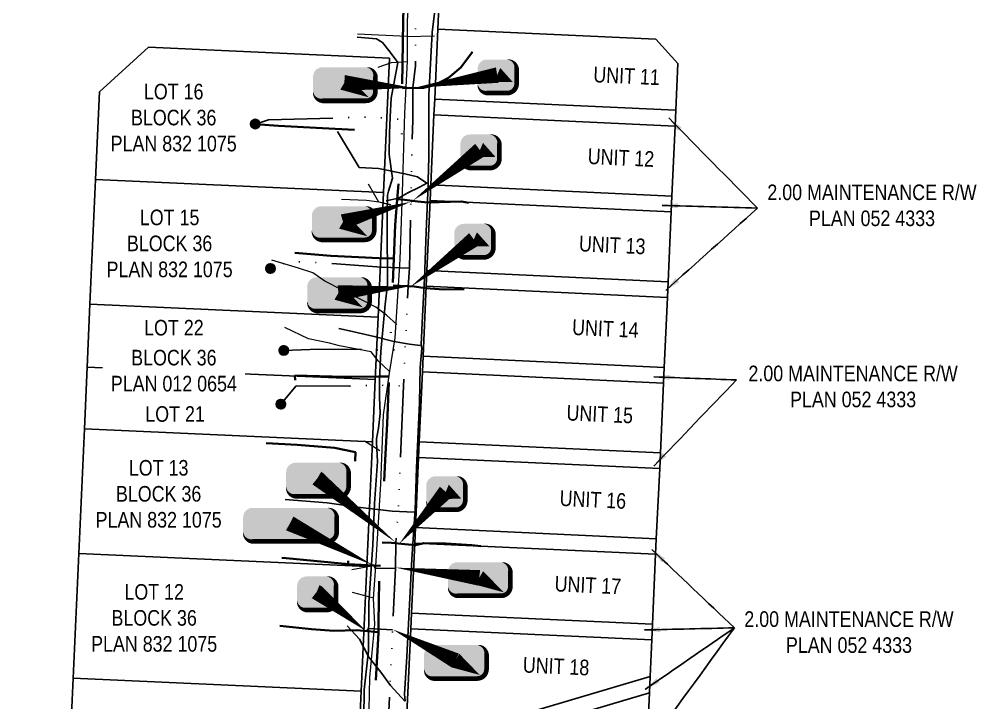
# Model space of a CAD drawing. Extents: x -125270 to -123996, y 6484594 to 6485518.
# Drawn here: x -124976.3 to -124852.8, y 6484989.4 to 6485077 of the extents above; entities that cross this region are included whole.
import ezdxf
from ezdxf.enums import TextEntityAlignment as Align

# ---------------------------------------------------------------- set-up
doc = ezdxf.new("R2010")
doc.units = 0
doc.header["$LTSCALE"] = 5
doc.linetypes.add('COOP2', pattern=[10, 5, -1, 0, -1, 0, -1, 0, -1, 0, -1])
doc.linetypes.add('DASHDOT', pattern=[25.4, 12.7, -6.35, 0, -6.35])
doc.layers.add('AS-FIBRE-OPTIC-TELUS', color=7, linetype='foc-FIBREOP', lineweight=9, true_color=0xff9c38)
doc.layers.add('AS-RECON EXISTING', color=151, linetype='DASHDOT', lineweight=40)
doc.layers.add('F-RW-T', color=190, linetype='Continuous', lineweight=9)
for name, color, linetype in [('AS-SYMBOL', 7, 'Continuous'), ('AS-TELEPHONE-TELUS', 224, 'foc-TEL'), ('F-RW', 190, 'Continuous'), ('L-TITLEDB', 4, 'Continuous'), ('L-TITLEDB-T', 4, 'Continuous'), ('P-APEX RECON PAY ITEMS', 240, 'Continuous'), ('P-APEX RECON-URBAN', 30, 'COOP2')]:
    doc.layers.add(name, color=color, linetype=linetype)
doc.layers.add('AS-TELEPHONE-NORTHERN', color=7, linetype='foc-TEL', true_color=0xe8175d)
doc.styles.add('1.8', font='ARIALN.TTF', dxfattribs={"height": 1.8})
doc.styles.add('80L', font='ARIALN.TTF', dxfattribs={"height": 2})
doc.styles.add('foc-LtypeFont', font='ARIALN.TTF', dxfattribs={"height": 7.35})
doc.styles.get("Standard").update_dxf_attribs({"font": 'ARIALN.TTF'})
doc.linetypes.add('foc-FIBREOP', pattern='A,10,-1,["FO",foc-LtypeFont,S=0.2,R=0,X=-0.5,Y=-0.75],-2.75', length=13.75)
doc.linetypes.add('foc-TEL', pattern='A,2,-1,["T",foc-LtypeFont,S=0.2,R=0,X=-0.425,Y=-0.75],-1.24,8', length=12.24)
doc.dimstyles.new('Compass 1 000', dxfattribs={"dimtxt": 1.8, "dimasz": 2, "dimexe": 0.2, "dimexo": 0.0625, "dimgap": 0.5, "dimtad": 0, "dimtih": 1, "dimtoh": 1, "dimzin": 0, "dimdsep": 46, "dimtxsty": '1.8', "dimcen": 0.1, "dimse1": 1, "dimse2": 1, "dimclrd": 256, "dimclrt": 256, "dimaunit": 1, "dimadec": 4, "dimazin": 0, "dimtfac": 0.06, "dimtofl": 0, "dimtmove": 0, "dimatfit": 0, "dimfxl": 0.2, "dimtolj": 1, "dimtzin": 0, "dimlwd": -1, "dimarcsym": 0})

# ---------------------------------------------------------------- blocks, each defined once
blk = doc.blocks.new('RISER')
h = blk.add_hatch(color=255)
h.dxf.hatch_style = 1
edge = h.paths.add_edge_path()
edge.add_arc((0, 0), 0.7, 0, 360)
blk.add_hatch(color=13).paths.add_polyline_path([(0.58, -0.15), (-0.58, -0.15, 0.774597)])
at = {"color": 13}
blk.add_line((-0.58, -0.15), (0.58, -0.15), dxfattribs=at)
blk.add_circle((0, 0), 0.6, dxfattribs=at)
blk = doc.blocks.new('*U603')
at = {"true_color": 0xffffa8}
h = blk.add_hatch(color=51, dxfattribs=at)
edge = h.paths.add_edge_path()
edge.add_line((-6.5, -11.5), (6.5, -11.5))
edge.add_arc((6.5, -5.5), 6, 270, 360)
edge.add_line((12.5, -5.5), (12.5, 4))
edge.add_arc((6.5, 4), 6, 0, 90)
edge.add_line((6.5, 10), (-6.5, 10))
edge.add_arc((-6.5, 4), 6, 90, 180)
edge.add_line((-12.5, 4), (-12.5, -5.5))
edge.add_arc((-6.5, -5.5), 6, 180, 270)
at = {"color": 240, "flags": 128}
blk.add_lwpolyline([(-6.5, -11.5, 3, 3, 0), (6.5, -11.5, 3, 3, 0.414214), (12.5, -5.5, 3, 3, 0), (12.5, 4, 3, 0, 0.414214), (6.5, 10, 0, 0, 0), (-6.5, 10, 0, 0, 0.414214), (-12.5, 4, 0, 0, 0), (-12.5, -5.5, 0, 3, 0.414214)], format="xyseb", close=True, dxfattribs=at)
for points in [[(-52.5, -8.02, 0, 10, 0), (0, 0, 5, 5, 0)], [(9.93, -4.32, 0, 10, 0), (0, 0, 5, 5, 0)]]:
    blk.add_lwpolyline(points, format="xyseb", dxfattribs=at)
at = {"color": 4, "lineweight": 30, "flags": 104}
blk.add_attdef('OTHER', text='', height=10, dxfattribs=at).set_placement((-0.29, 0), align=Align.MIDDLE_CENTER)
blk = doc.blocks.new('*U602')
at = {"true_color": 0xffffa8}
h = blk.add_hatch(color=51, dxfattribs=at)
edge = h.paths.add_edge_path()
edge.add_line((-14, -11.5), (14, -11.5))
edge.add_arc((14, -5.5), 6, 270, 360)
edge.add_line((20, -5.5), (20, 4))
edge.add_arc((14, 4), 6, 0, 90)
edge.add_line((14, 10), (-14, 10))
edge.add_arc((-14, 4), 6, 90, 180)
edge.add_line((-20, 4), (-20, -5.5))
edge.add_arc((-14, -5.5), 6, 180, 270)
at = {"color": 240, "flags": 128}
blk.add_lwpolyline([(-14, -11.5, 3, 3, 0), (14, -11.5, 3, 3, 0.414214), (20, -5.5, 3, 3, 0), (20, 4, 3, 0, 0.414214), (14, 10, 0, 0, 0), (-14, 10, 0, 0, 0.414214), (-20, 4, 0, 0, 0), (-20, -5.5, 0, 3, 0.414214)], format="xyseb", close=True, dxfattribs=at)
for points in [[(43.98, -3.24, 0, 10, 0), (0, 0, 5, 5, 0)], [(15.69, -9.24, 0, 10, 0), (0, 0, 5, 5, 0)]]:
    blk.add_lwpolyline(points, format="xyseb", dxfattribs=at)
at = {"color": 4, "lineweight": 30, "flags": 104}
blk.add_attdef('OTHER', text='', height=10, dxfattribs=at).set_placement((-0.29, 0), align=Align.MIDDLE_CENTER)
blk = doc.blocks.new('*U604')
at = {"true_color": 0xffffa8}
h = blk.add_hatch(color=51, dxfattribs=at)
edge = h.paths.add_edge_path()
edge.add_line((-6.5, -11.5), (6.5, -11.5))
edge.add_arc((6.5, -5.5), 6, 270, 360)
edge.add_line((12.5, -5.5), (12.5, 4))
edge.add_arc((6.5, 4), 6, 0, 90)
edge.add_line((6.5, 10), (-6.5, 10))
edge.add_arc((-6.5, 4), 6, 90, 180)
edge.add_line((-12.5, 4), (-12.5, -5.5))
edge.add_arc((-6.5, -5.5), 6, 180, 270)
at = {"color": 240, "flags": 128}
blk.add_lwpolyline([(-6.5, -11.5, 3, 3, 0), (6.5, -11.5, 3, 3, 0.414214), (12.5, -5.5, 3, 3, 0), (12.5, 4, 3, 0, 0.414214), (6.5, 10, 0, 0, 0), (-6.5, 10, 0, 0, 0.414214), (-12.5, 4, 0, 0, 0), (-12.5, -5.5, 0, 3, 0.414214)], format="xyseb", close=True, dxfattribs=at)
for points in [[(-43.16, -32.53, 0, 10, 0), (0, 0, 5, 5, 0)], [(9.93, -4.32, 0, 10, 0), (0, 0, 5, 5, 0)]]:
    blk.add_lwpolyline(points, format="xyseb", dxfattribs=at)
at = {"color": 4, "lineweight": 30, "flags": 104}
blk.add_attdef('OTHER', text='', height=10, dxfattribs=at).set_placement((-0.29, 0), align=Align.MIDDLE_CENTER)
blk = doc.blocks.new('*U605')
at = {"true_color": 0xffffa8}
h = blk.add_hatch(color=51, dxfattribs=at)
edge = h.paths.add_edge_path()
edge.add_line((-14, -11.5), (14, -11.5))
edge.add_arc((14, -5.5), 6, 270, 360)
edge.add_line((20, -5.5), (20, 4))
edge.add_arc((14, 4), 6, 0, 90)
edge.add_line((14, 10), (-14, 10))
edge.add_arc((-14, 4), 6, 90, 180)
edge.add_line((-20, 4), (-20, -5.5))
edge.add_arc((-14, -5.5), 6, 180, 270)
at = {"color": 240, "flags": 128}
for points in [[(43.39, 12.83, 0, 10, 0), (0, 0, 5, 5, 0)], [(15.69, -9.24, 0, 10, 0), (0, 0, 5, 5, 0)]]:
    blk.add_lwpolyline(points, format="xyseb", dxfattribs=at)
blk.add_lwpolyline([(-14, -11.5, 3, 3, 0), (14, -11.5, 3, 3, 0.414214), (20, -5.5, 3, 3, 0), (20, 4, 3, 0, 0.414214), (14, 10, 0, 0, 0), (-14, 10, 0, 0, 0.414214), (-20, 4, 0, 0, 0), (-20, -5.5, 0, 3, 0.414214)], format="xyseb", close=True, dxfattribs=at)
at = {"color": 4, "lineweight": 30, "flags": 104}
blk.add_attdef('OTHER', text='', height=10, dxfattribs=at).set_placement((-0.29, 0), align=Align.MIDDLE_CENTER)
blk = doc.blocks.new('*U606')
at = {"true_color": 0xffffa8}
h = blk.add_hatch(color=51, dxfattribs=at)
edge = h.paths.add_edge_path()
edge.add_line((-14, -11.5), (14, -11.5))
edge.add_arc((14, -5.5), 6, 270, 360)
edge.add_line((20, -5.5), (20, 4))
edge.add_arc((14, 4), 6, 0, 90)
edge.add_line((14, 10), (-14, 10))
edge.add_arc((-14, 4), 6, 90, 180)
edge.add_line((-20, 4), (-20, -5.5))
edge.add_arc((-14, -5.5), 6, 180, 270)
at = {"color": 240, "flags": 128}
blk.add_lwpolyline([(-14, -11.5, 3, 3, 0), (14, -11.5, 3, 3, 0.414214), (20, -5.5, 3, 3, 0), (20, 4, 3, 0, 0.414214), (14, 10, 0, 0, 0), (-14, 10, 0, 0, 0.414214), (-20, 4, 0, 0, 0), (-20, -5.5, 0, 3, 0.414214)], format="xyseb", close=True, dxfattribs=at)
for points in [[(44.7, 4.09, 0, 10, 0), (0, 0, 5, 5, 0)], [(15.69, -9.24, 0, 10, 0), (0, 0, 5, 5, 0)]]:
    blk.add_lwpolyline(points, format="xyseb", dxfattribs=at)
at = {"color": 4, "lineweight": 30, "flags": 104}
blk.add_attdef('OTHER', text='', height=10, dxfattribs=at).set_placement((-0.29, 0), align=Align.MIDDLE_CENTER)
blk = doc.blocks.new('*U607')
at = {"true_color": 0xffffa8}
h = blk.add_hatch(color=51, dxfattribs=at)
edge = h.paths.add_edge_path()
edge.add_line((-6.5, -11.5), (6.5, -11.5))
edge.add_arc((6.5, -5.5), 6, 270, 360)
edge.add_line((12.5, -5.5), (12.5, 4))
edge.add_arc((6.5, 4), 6, 0, 90)
edge.add_line((6.5, 10), (-6.5, 10))
edge.add_arc((-6.5, 4), 6, 90, 180)
edge.add_line((-12.5, 4), (-12.5, -5.5))
edge.add_arc((-6.5, -5.5), 6, 180, 270)
at = {"color": 240, "flags": 128}
blk.add_lwpolyline([(-6.5, -11.5, 3, 3, 0), (6.5, -11.5, 3, 3, 0.414214), (12.5, -5.5, 3, 3, 0), (12.5, 4, 3, 0, 0.414214), (6.5, 10, 0, 0, 0), (-6.5, 10, 0, 0, 0.414214), (-12.5, 4, 0, 0, 0), (-12.5, -5.5, 0, 3, 0.414214)], format="xyseb", close=True, dxfattribs=at)
for points in [[(-40.69, -30.47, 0, 10, 0), (0, 0, 5, 5, 0)], [(9.93, -4.32, 0, 10, 0), (0, 0, 5, 5, 0)]]:
    blk.add_lwpolyline(points, format="xyseb", dxfattribs=at)
at = {"color": 4, "lineweight": 30, "flags": 104}
blk.add_attdef('OTHER', text='', height=10, dxfattribs=at).set_placement((-0.29, 0), align=Align.MIDDLE_CENTER)
blk = doc.blocks.new('*U608')
at = {"true_color": 0xffffa8}
h = blk.add_hatch(color=51, dxfattribs=at)
edge = h.paths.add_edge_path()
edge.add_line((-6.5, -11.5), (6.5, -11.5))
edge.add_arc((6.5, -5.5), 6, 270, 360)
edge.add_line((12.5, -5.5), (12.5, 4))
edge.add_arc((6.5, 4), 6, 0, 90)
edge.add_line((6.5, 10), (-6.5, 10))
edge.add_arc((-6.5, 4), 6, 90, 180)
edge.add_line((-12.5, 4), (-12.5, -5.5))
edge.add_arc((-6.5, -5.5), 6, 180, 270)
at = {"color": 240, "flags": 128}
blk.add_lwpolyline([(-6.5, -11.5, 3, 3, 0), (6.5, -11.5, 3, 3, 0.414214), (12.5, -5.5, 3, 3, 0), (12.5, 4, 3, 0, 0.414214), (6.5, 10, 0, 0, 0), (-6.5, 10, 0, 0, 0.414214), (-12.5, 4, 0, 0, 0), (-12.5, -5.5, 0, 3, 0.414214)], format="xyseb", close=True, dxfattribs=at)
for points in [[(-29.9, -33.37, 0, 10, 0), (0, 0, 5, 5, 0)], [(9.93, -4.32, 0, 10, 0), (0, 0, 5, 5, 0)]]:
    blk.add_lwpolyline(points, format="xyseb", dxfattribs=at)
at = {"color": 4, "lineweight": 30, "flags": 104}
blk.add_attdef('OTHER', text='', height=10, dxfattribs=at).set_placement((-0.29, 0), align=Align.MIDDLE_CENTER)
blk = doc.blocks.new('*U609')
at = {"true_color": 0xffffa8}
h = blk.add_hatch(color=51, dxfattribs=at)
edge = h.paths.add_edge_path()
edge.add_line((-14, -11.5), (14, -11.5))
edge.add_arc((14, -5.5), 6, 270, 360)
edge.add_line((20, -5.5), (20, 4))
edge.add_arc((14, 4), 6, 0, 90)
edge.add_line((14, 10), (-14, 10))
edge.add_arc((-14, 4), 6, 90, 180)
edge.add_line((-20, 4), (-20, -5.5))
edge.add_arc((-14, -5.5), 6, 180, 270)
at = {"color": 240, "flags": 128}
blk.add_lwpolyline([(-14, -11.5, 3, 3, 0), (14, -11.5, 3, 3, 0.414214), (20, -5.5, 3, 3, 0), (20, 4, 3, 0, 0.414214), (14, 10, 0, 0, 0), (-14, 10, 0, 0, 0.414214), (-20, 4, 0, 0, 0), (-20, -5.5, 0, 3, 0.414214)], format="xyseb", close=True, dxfattribs=at)
for points in [[(50.35, -41.16, 0, 10, 0), (0, 0, 5, 5, 0)], [(15.69, -9.24, 0, 10, 0), (0, 0, 5, 5, 0)]]:
    blk.add_lwpolyline(points, format="xyseb", dxfattribs=at)
at = {"color": 4, "lineweight": 30, "flags": 104}
blk.add_attdef('OTHER', text='', height=10, dxfattribs=at).set_placement((-0.29, 0), align=Align.MIDDLE_CENTER)
blk = doc.blocks.new('*U610')
at = {"true_color": 0xffffa8}
h = blk.add_hatch(color=51, dxfattribs=at)
edge = h.paths.add_edge_path()
edge.add_line((-24, -11.5), (24, -11.5))
edge.add_arc((24, -5.5), 6, 270, 360)
edge.add_line((30, -5.5), (30, 4))
edge.add_arc((24, 4), 6, 0, 90)
edge.add_line((24, 10), (-24, 10))
edge.add_arc((-24, 4), 6, 90, 180)
edge.add_line((-30, 4), (-30, -5.5))
edge.add_arc((-24, -5.5), 6, 180, 270)
at = {"color": 240, "flags": 128}
blk.add_lwpolyline([(-24, -11.5, 3, 3, 0), (24, -11.5, 3, 3, 0.414214), (30, -5.5, 3, 3, 0), (30, 4, 3, 0, 0.414214), (24, 10, 0, 0, 0), (-24, 10, 0, 0, 0.414214), (-30, 4, 0, 0, 0), (-30, -5.5, 0, 3, 0.414214)], format="xyseb", close=True, dxfattribs=at)
for points in [[(53.65, -26.91, 0, 10, 0), (0, 0, 5, 5, 0)], [(15.69, -9.24, 0, 10, 0), (0, 0, 5, 5, 0)]]:
    blk.add_lwpolyline(points, format="xyseb", dxfattribs=at)
at = {"color": 4, "lineweight": 30, "flags": 104}
blk.add_attdef('OTHER', text='', height=10, dxfattribs=at).set_placement((-0.29, 0), align=Align.MIDDLE_CENTER)
blk = doc.blocks.new('*U611')
at = {"true_color": 0xffffa8}
h = blk.add_hatch(color=51, dxfattribs=at)
edge = h.paths.add_edge_path()
edge.add_line((-14, -11.5), (14, -11.5))
edge.add_arc((14, -5.5), 6, 270, 360)
edge.add_line((20, -5.5), (20, 4))
edge.add_arc((14, 4), 6, 0, 90)
edge.add_line((14, 10), (-14, 10))
edge.add_arc((-14, 4), 6, 90, 180)
edge.add_line((-20, 4), (-20, -5.5))
edge.add_arc((-14, -5.5), 6, 180, 270)
at = {"color": 240, "flags": 128}
for points in [[(-53.68, 6.56, 0, 10, 0), (0, 0, 5, 5, 0)], [(15.69, -9.24, 0, 10, 0), (0, 0, 5, 5, 0)]]:
    blk.add_lwpolyline(points, format="xyseb", dxfattribs=at)
blk.add_lwpolyline([(-14, -11.5, 3, 3, 0), (14, -11.5, 3, 3, 0.414214), (20, -5.5, 3, 3, 0), (20, 4, 3, 0, 0.414214), (14, 10, 0, 0, 0), (-14, 10, 0, 0, 0.414214), (-20, 4, 0, 0, 0), (-20, -5.5, 0, 3, 0.414214)], format="xyseb", close=True, dxfattribs=at)
at = {"color": 4, "lineweight": 30, "flags": 104}
blk.add_attdef('OTHER', text='', height=10, dxfattribs=at).set_placement((-0.29, 0), align=Align.MIDDLE_CENTER)
blk = doc.blocks.new('*U612')
at = {"true_color": 0xffffa8}
h = blk.add_hatch(color=51, dxfattribs=at)
edge = h.paths.add_edge_path()
edge.add_line((-6.5, -11.5), (6.5, -11.5))
edge.add_arc((6.5, -5.5), 6, 270, 360)
edge.add_line((12.5, -5.5), (12.5, 4))
edge.add_arc((6.5, 4), 6, 0, 90)
edge.add_line((6.5, 10), (-6.5, 10))
edge.add_arc((-6.5, 4), 6, 90, 180)
edge.add_line((-12.5, 4), (-12.5, -5.5))
edge.add_arc((-6.5, -5.5), 6, 180, 270)
at = {"color": 240, "flags": 128}
blk.add_lwpolyline([(-6.5, -11.5, 3, 3, 0), (6.5, -11.5, 3, 3, 0.414214), (12.5, -5.5, 3, 3, 0), (12.5, 4, 3, 0, 0.414214), (6.5, 10, 0, 0, 0), (-6.5, 10, 0, 0, 0.414214), (-12.5, 4, 0, 0, 0), (-12.5, -5.5, 0, 3, 0.414214)], format="xyseb", close=True, dxfattribs=at)
for points in [[(32.02, -25.14, 0, 10, 0), (0, 0, 5, 5, 0)], [(9.93, -4.32, 0, 10, 0), (0, 0, 5, 5, 0)]]:
    blk.add_lwpolyline(points, format="xyseb", dxfattribs=at)
at = {"color": 4, "lineweight": 30, "flags": 104}
blk.add_attdef('OTHER', text='', height=10, dxfattribs=at).set_placement((-0.29, 0), align=Align.MIDDLE_CENTER)
blk = doc.blocks.new('*U613')
at = {"true_color": 0xffffa8}
h = blk.add_hatch(color=51, dxfattribs=at)
edge = h.paths.add_edge_path()
edge.add_line((-14, -11.5), (14, -11.5))
edge.add_arc((14, -5.5), 6, 270, 360)
edge.add_line((20, -5.5), (20, 4))
edge.add_arc((14, 4), 6, 0, 90)
edge.add_line((14, 10), (-14, 10))
edge.add_arc((-14, 4), 6, 90, 180)
edge.add_line((-20, 4), (-20, -5.5))
edge.add_arc((-14, -5.5), 6, 180, 270)
at = {"color": 240, "flags": 128}
for points in [[(-40.2, 19.97, 0, 10, 0), (0, 0, 5, 5, 0)], [(15.69, -9.24, 0, 10, 0), (0, 0, 5, 5, 0)]]:
    blk.add_lwpolyline(points, format="xyseb", dxfattribs=at)
blk.add_lwpolyline([(-14, -11.5, 3, 3, 0), (14, -11.5, 3, 3, 0.414214), (20, -5.5, 3, 3, 0), (20, 4, 3, 0, 0.414214), (14, 10, 0, 0, 0), (-14, 10, 0, 0, 0.414214), (-20, 4, 0, 0, 0), (-20, -5.5, 0, 3, 0.414214)], format="xyseb", close=True, dxfattribs=at)
at = {"color": 4, "lineweight": 30, "flags": 104}
blk.add_attdef('OTHER', text='', height=10, dxfattribs=at).set_placement((-0.29, 0), align=Align.MIDDLE_CENTER)

msp = doc.modelspace()

# ---------------------------------------------------------------- linework, layer by layer
at = {"layer": 'AS-FIBRE-OPTIC-TELUS', "ltscale": 0.2, "flags": 128}
for points in [[(-124972.165, 6485214.429), (-124964.029, 6485205.454), (-124960.994, 6485202.074), (-124956.632, 6485196.54), (-124952.099, 6485190.029), (-124946.732, 6485181.457), (-124943.605, 6485175.897), (-124940.15, 6485168.964), (-124938.691, 6485165.218), (-124937.276, 6485162.337), (-124934.532, 6485155.477), (-124931.728, 6485146.335), (-124929.576, 6485137.846), (-124928.687, 6485131.471), (-124928.07, 6485129.261), (-124927.854, 6485126.714), (-124927.594, 6485121.755), (-124926.902, 6485118.532), (-124926.289, 6485114.466), (-124925.871, 6485109.737), (-124925.271, 6485104.07), (-124925.458, 6485096.416), (-124925.91, 6485087.108), (-124926.576, 6485076.794), (-124926.591, 6485071.653), (-124926.897, 6485064.964), (-124927.201, 6485054.804), (-124927.519, 6485046.204), (-124928.151, 6485036.179), (-124928.83, 6485031.946), (-124929.659, 6485026.302), (-124930.008, 6485017.487), (-124930.64, 6485006.921), (-124930.933, 6485002.789), (-124930.783, 6484999.474), (-124931.413, 6484992.657), (-124931.526, 6484986.509), (-124932.087, 6484979.574), (-124932.62, 6484971.288), (-124932.712, 6484962.314), (-124933.532, 6484954.471), (-124933.593, 6484948.413), (-124934.13, 6484941.097), (-124934.18, 6484938.815), (-124934.268, 6484937.095)], [(-124926.617, 6485074.813), (-124932.931, 6485075.09)], [(-124926.613, 6485074.803), (-124923.05, 6485074.878)], [(-124926.589, 6485071.559), (-124928.635, 6485071.432), (-124930.327, 6485070.854)], [(-124928.652, 6485053.166), (-124930.2, 6485053.59), (-124930.876, 6485054.766), (-124931.545, 6485055.871)], [(-124928.659, 6485053.22), (-124930.17, 6485053.587), (-124931.798, 6485053.799), (-124934.975, 6485053.923)], [(-124927.883, 6485037.91), (-124929.239, 6485039.095), (-124930.586, 6485040.127), (-124937.125, 6485043.436), (-124938.69, 6485044.515), (-124940.526, 6485045.09), (-124943.921, 6485046.151)], [(-124928.836, 6485031.867), (-124930.304, 6485033.233), (-124931.173, 6485034.393), (-124935.267, 6485035.169), (-124936.536, 6485035.487), (-124939.219, 6485036.06), (-124942.245, 6485037.491)], [(-124930.086, 6485021.713), (-124932.062, 6485022.943)], [(-124930.684, 6485006.984), (-124933.682, 6485006.435)], [(-124931.015, 6485002.846), (-124933.588, 6485003.518)]]:
    msp.add_lwpolyline(points, dxfattribs=at)
at = {"layer": 'AS-RECON EXISTING', "ltscale": 0.2, "flags": 128}
for points in [[(-124933.505, 6484941.413), (-124932.753, 6484950.316), (-124932.506, 6484954.642), (-124932.041, 6484960.864), (-124931.842, 6484967.972), (-124931.628, 6484972.655), (-124931.456, 6484977.938), (-124931.164, 6484982.947), (-124930.778, 6484988.778), (-124930.255, 6484998.386), (-124930.267, 6484999.689), (-124930.14, 6485005.557), (-124930.02, 6485006.924), (-124929.861, 6485008.558), (-124929.781, 6485009.893), (-124929.651, 6485013.799), (-124929.414, 6485020.493), (-124929.138, 6485025.183), (-124928.889, 6485031.235), (-124928.624, 6485037.863), (-124928.408, 6485042.857), (-124928.298, 6485046.299), (-124928.099, 6485050.609), (-124927.867, 6485053.9), (-124927.39, 6485059.136), (-124927.231, 6485062.522), (-124927.217, 6485065.707), (-124927.203, 6485068.168), (-124927.192, 6485071.254), (-124927.089, 6485076.793), (-124926.827, 6485086.54), (-124926.472, 6485090.292), (-124926.242, 6485096.422), (-124926.109, 6485100.064), (-124925.861, 6485105.35), (-124925.854, 6485109.497), (-124925.968, 6485112.852), (-124926.263, 6485117.256), (-124926.391, 6485118.946), (-124926.577, 6485122.973), (-124927.523, 6485130.462), (-124928.402, 6485135.289), (-124928.685, 6485136.666), (-124929.674, 6485141.373), (-124931.524, 6485147.733), (-124932.645, 6485151.526), (-124933.898, 6485155.378), (-124935.39, 6485159.305), (-124939.256, 6485168.751), (-124940.755, 6485172.034), (-124941.334, 6485173.056), (-124944.402, 6485178.941), (-124947.821, 6485184.626), (-124950.355, 6485188.675), (-124951.174, 6485190.011), (-124955.28, 6485195.881), (-124956.223, 6485197.077), (-124957.759, 6485199.555), (-124959.946, 6485202.03), (-124961.444, 6485203.803), (-124963.148, 6485206.115), (-124966.752, 6485210.403), (-124971.408, 6485215.011), (-124972.287, 6485215.912), (-124973.679, 6485217.286), (-124974.971, 6485218.611), (-124980.649, 6485223.036), (-124987.228, 6485228.185), (-124995.097, 6485233.505), (-125003.243, 6485238.366), (-125008.462, 6485241.298), (-125009.369, 6485241.821), (-125012.344, 6485243.109), (-125018.946, 6485246.133), (-125024.942, 6485248.603), (-125031.873, 6485250.919), (-125035.607, 6485252.183), (-125038.291, 6485253.055), (-125047.857, 6485255.271), (-125057.939, 6485256.851), (-125065.018, 6485257.816), (-125074.701, 6485258.549), (-125086.294, 6485258.885), (-125087.82, 6485259.073), (-125091.44, 6485259.315), (-125102.132, 6485259.542)], [(-124918.179, 6485072.837), (-124919.673, 6485070.851), (-124921.278, 6485069.503), (-124923.091, 6485068.567), (-124924.485, 6485068.206), (-124927.165, 6485068.189)], [(-124946.025, 6485063.566), (-124943.087, 6485063.361), (-124937.418, 6485063.04), (-124927.265, 6485062.542)], [(-124927.87, 6485053.946), (-124926.927, 6485053.856), (-124925.186, 6485053.667), (-124923.932, 6485053.529), (-124919.62, 6485053.668), (-124918.652, 6485053.482)], [(-124928.307, 6485046.349), (-124930.145, 6485046.414), (-124936.366, 6485046.694), (-124941.251, 6485047.112), (-124943.717, 6485047.394)], [(-124919.248, 6485042.414), (-124921.857, 6485042.358), (-124924.239, 6485042.527), (-124925.697, 6485042.765), (-124928.374, 6485042.897)], [(-124928.885, 6485031.24), (-124930.244, 6485031.207), (-124934.589, 6485031.174), (-124940.966, 6485031.357), (-124940.95, 6485030.339), (-124941.809, 6485029.355), (-124942.64, 6485027.634)], [(-124944.671, 6485022.687), (-124940.692, 6485022.455), (-124935.882, 6485022.062), (-124933.19, 6485021.517), (-124933.267, 6485019.218), (-124933.618, 6485014.748), (-124934.054, 6485011.222), (-124934.13, 6485007.211)], [(-124929.781, 6485009.947), (-124928.597, 6485009.894), (-124926.876, 6485009.736), (-124925.517, 6485009.614), (-124924.456, 6485009.881), (-124921.609, 6485009.813), (-124918.304, 6485009.599), (-124914.602, 6485009.195)], [(-124930.003, 6485006.976), (-124934.089, 6485007.157), (-124938.532, 6485007.611), (-124942.078, 6485007.944), (-124945.031, 6485008.138), (-124946.282, 6485008.504)], [(-124930.254, 6484998.433), (-124933.09, 6484998.702), (-124935.959, 6484998.639), (-124938.85, 6484998.851), (-124943.472, 6484999.338), (-124947.302, 6484999.524), (-124948.032, 6484999.56)]]:
    msp.add_lwpolyline(points, dxfattribs=at)
at = {"layer": 'AS-TELEPHONE-NORTHERN', "ltscale": 0.2, "flags": 128}
for points in [[(-124960.757, 6485198.793), (-124956.791, 6485200.892), (-124952.745, 6485202.189), (-124951.395, 6485198.351), (-124949.433, 6485195.136), (-124946.779, 6485190.851), (-124943.696, 6485185.567), (-124941.209, 6485181.493), (-124938.558, 6485176.357), (-124936.268, 6485171.615), (-124935.37, 6485170.245), (-124935.173, 6485169.727), (-124933.856, 6485166.084), (-124931.811, 6485160.897), (-124930.194, 6485156.214), (-124928.688, 6485151.247), (-124927.181, 6485146.295), (-124926.128, 6485142.754), (-124924.892, 6485137.914), (-124923.837, 6485132.957), (-124923.297, 6485128.363), (-124922.852, 6485123.694), (-124922.762, 6485123.183), (-124922.46, 6485119.275), (-124922.286, 6485113.363), (-124922.043, 6485103.788), (-124922.02, 6485094.876), (-124922.149, 6485091.7), (-124922.157, 6485091.182), (-124922.155, 6485091.177), (-124921.929, 6485088.676), (-124922.539, 6485082.051), (-124923.358, 6485075.326), (-124923.788, 6485067.33), (-124923.783, 6485059.358), (-124923.863, 6485056.328), (-124923.882, 6485055.798), (-124924.157, 6485049.783), (-124924.365, 6485043.803), (-124924.609, 6485038.942), (-124924.761, 6485035.344), (-124924.71, 6485034.808), (-124924.896, 6485032.385), (-124924.996, 6485027.844), (-124925.361, 6485019.513), (-124925.534, 6485014.071), (-124925.584, 6485013.574), (-124925.961, 6485007.811), (-124926.607, 6484995.347), (-124926.905, 6484990.507), (-124926.841, 6484989.622)], [(-124935.486, 6485062.649), (-124932.728, 6485058.026), (-124930.271, 6485057.893), (-124926.861, 6485057.219), (-124925.261, 6485056.799), (-124924.063, 6485056.002), (-124924.064, 6485056)], [(-124924.061, 6485056.002), (-124925.005, 6485055.505), (-124926.489, 6485054.771), (-124927.691, 6485054.105), (-124929.248, 6485053.734)], [(-124924.909, 6485035.192), (-124926.271, 6485035.353), (-124928.295, 6485035.73), (-124930.792, 6485036.355), (-124933.952, 6485037.095), (-124935.32, 6485037.38)], [(-124925.695, 6485013.834), (-124928.516, 6485013.954), (-124933.283, 6485014.502), (-124936.829, 6485015.037), (-124942.198, 6485015.467)], [(-124926.889, 6484989.621), (-124928.701, 6484991.607), (-124929.963, 6484993.305), (-124931.496, 6484995.235), (-124932.676, 6484997.546), (-124934.261, 6484999.25)]]:
    msp.add_lwpolyline(points, dxfattribs=at)
at = {"layer": 'AS-TELEPHONE-TELUS', "ltscale": 0.2, "flags": 128}
msp.add_lwpolyline([(-124921.587, 6484934.349), (-124921.78, 6484935.152), (-124930.287, 6484935.502), (-124933.103, 6484935.822), (-124933.363, 6484937.888), (-124933.512, 6484940.014), (-124933.774, 6484941.085), (-124933.866, 6484948.36), (-124933.711, 6484954.529), (-124933.763, 6484958.802), (-124933.749, 6484959.284), (-124933.331, 6484961.629), (-124933.07, 6484968.841), (-124932.796, 6484975.233), (-124932.544, 6484979.655), (-124932.169, 6484985.948), (-124932.074, 6484990.324), (-124932.102, 6484991.049), (-124931.523, 6484996.054), (-124931.475, 6485002.196), (-124930.995, 6485009.639), (-124930.743, 6485014.931), (-124930.395, 6485020.339), (-124930.493, 6485022.751), (-124930.496, 6485023.23), (-124930.229, 6485024.597), (-124930.03, 6485026.488), (-124930.123, 6485028.588), (-124930.142, 6485030.947), (-124929.936, 6485034.42), (-124929.391, 6485040.47), (-124929.094, 6485043.034), (-124929.076, 6485045.309), (-124929.151, 6485048.439), (-124929.139, 6485050.492), (-124929.128, 6485052.047), (-124929.1, 6485054.478), (-124928.97, 6485054.988), (-124928.462, 6485056.638), (-124928.871, 6485059.696), (-124928.842, 6485062.404), (-124928.742, 6485064.513), (-124928.605, 6485066.899), (-124927.785, 6485071.461), (-124928.761, 6485072.795), (-124929.736, 6485074.033), (-124930.516, 6485074.488), (-124932.975, 6485074.735)], dxfattribs=at)
at = {"layer": 'F-RW', "ltscale": 0.2, "flags": 128}
for points in [[(-124923.047, 6485066.759), (-124892.142, 6485065.349)], [(-124923.542, 6485055.78), (-124892.623, 6485054.344)], [(-124924.036, 6485044.801), (-124893.123, 6485043.354)], [(-124924.531, 6485033.82), (-124893.623, 6485032.364)], [(-124925.026, 6485022.841), (-124894.092, 6485021.446)], [(-124925.521, 6485011.861), (-124894.627, 6485010.437)], [(-124926.017, 6485000.881), (-124895.114, 6484999.466)], [(-124926.812, 6484983.47), (-124895.413, 6484992.769)]]:
    msp.add_lwpolyline(points, dxfattribs=at)
at = {"layer": 'L-TITLEDB', "ltscale": 0.2, "flags": 128}
for points in [[(-124925.644, 6484942.57), (-124926.062, 6484943.028), (-124928.085, 6484945.242), (-124928.504, 6484945.701), (-124927.646, 6484964.784), (-124927.542, 6484967.105), (-124926.906, 6484981.358), (-124926.812, 6484983.47), (-124926.107, 6484998.885), (-124926.017, 6485000.881), (-124925.611, 6485009.864), (-124925.521, 6485011.861), (-124925.117, 6485020.844), (-124925.026, 6485022.841), (-124924.621, 6485031.823), (-124924.531, 6485033.82), (-124924.126, 6485042.803), (-124924.036, 6485044.801), (-124923.633, 6485053.783), (-124923.542, 6485055.78), (-124923.137, 6485064.763), (-124923.047, 6485066.759), (-124922.641, 6485075.743), (-124922.127, 6485087.681)], [(-124925.644, 6484942.57), (-124926.062, 6484943.028), (-124928.085, 6484945.242), (-124928.504, 6484945.701), (-124927.646, 6484964.784), (-124927.542, 6484967.105), (-124926.906, 6484981.358), (-124926.812, 6484983.47), (-124926.107, 6484998.885), (-124926.017, 6485000.881), (-124925.611, 6485009.864), (-124925.521, 6485011.861), (-124925.117, 6485020.844), (-124925.026, 6485022.841), (-124924.621, 6485031.823), (-124924.531, 6485033.82), (-124924.126, 6485042.803), (-124924.036, 6485044.801), (-124923.633, 6485053.783), (-124923.542, 6485055.78), (-124923.137, 6485064.763), (-124923.047, 6485066.759), (-124922.641, 6485075.743), (-124922.127, 6485087.681)], [(-124922.641, 6485075.743), (-124894.699, 6485074.474), (-124891.852, 6485071.329)], [(-124959.756, 6485073.449), (-124966.02, 6485067.727)], [(-124928.826, 6485072.041), (-124959.756, 6485073.449)], [(-124930.312, 6485038.816), (-124929.598, 6485054.79), (-124928.826, 6485072.041)], [(-124891.852, 6485071.329), (-124892.142, 6485065.349), (-124892.229, 6485063.314)], [(-124966.02, 6485067.727), (-124966.523, 6485056.466), (-124967.249, 6485040.486)], [(-124892.229, 6485063.314), (-124923.137, 6485064.763)], [(-124892.714, 6485052.345), (-124892.623, 6485054.344), (-124892.229, 6485063.314)], [(-124966.523, 6485056.466), (-124929.598, 6485054.79)], [(-124892.714, 6485052.345), (-124923.633, 6485053.783)], [(-124893.214, 6485041.355), (-124893.123, 6485043.354), (-124892.714, 6485052.345)], [(-124924.126, 6485042.803), (-124893.214, 6485041.355)], [(-124967.249, 6485040.486), (-124967.609, 6485032.434), (-124967.964, 6485024.512)], [(-124967.249, 6485040.486), (-124967.609, 6485032.434)], [(-124930.312, 6485038.816), (-124967.249, 6485040.486)], [(-124930.312, 6485038.816), (-124967.249, 6485040.486)], [(-124893.714, 6485030.365), (-124893.623, 6485032.364), (-124893.214, 6485041.355)], [(-124931.024, 6485022.842), (-124930.668, 6485030.834), (-124930.312, 6485038.816)], [(-124930.668, 6485030.834), (-124930.312, 6485038.816)], [(-124967.609, 6485032.434), (-124967.964, 6485024.512)], [(-124930.668, 6485030.834), (-124967.609, 6485032.434)], [(-124893.714, 6485030.365), (-124924.621, 6485031.823)], [(-124931.024, 6485022.842), (-124930.668, 6485030.834)], [(-124894.182, 6485019.45), (-124894.092, 6485021.446), (-124893.714, 6485030.365)], [(-124967.964, 6485024.512), (-124968.685, 6485008.539)], [(-124967.964, 6485024.512), (-124931.024, 6485022.842)], [(-124967.964, 6485024.512), (-124931.024, 6485022.842)], [(-124931.745, 6485006.869), (-124931.024, 6485022.842)], [(-124894.182, 6485019.45), (-124925.117, 6485020.844)], [(-124894.716, 6485008.442), (-124894.627, 6485010.437), (-124894.182, 6485019.45)], [(-124894.716, 6485008.442), (-124925.611, 6485009.864)], [(-124968.685, 6485008.539), (-124969.406, 6484992.566), (-124970.127, 6484976.592), (-124970.848, 6484960.62), (-124971.569, 6484944.646)], [(-124931.745, 6485006.869), (-124968.685, 6485008.539)], [(-124895.203, 6484997.469), (-124895.114, 6484999.466), (-124894.716, 6485008.442)], [(-124934.494, 6484945.971), (-124933.908, 6484958.949), (-124933.187, 6484974.923), (-124932.466, 6484990.896), (-124931.745, 6485006.869)], [(-124926.107, 6484998.885), (-124895.203, 6484997.469)], [(-124895.506, 6484990.658), (-124895.413, 6484992.769), (-124895.203, 6484997.469)], [(-124969.406, 6484992.566), (-124932.466, 6484990.896)], [(-124895.506, 6484990.658), (-124926.906, 6484981.358)], [(-124895.747, 6484985.239), (-124895.506, 6484990.658)]]:
    msp.add_lwpolyline(points, dxfattribs=at)
at = {"layer": 'P-APEX RECON-URBAN', "ltscale": 0.4, "flags": 128}
for points in [[(-124931.172, 6484939.381), (-124930.973, 6484944.895), (-124930.618, 6484951.313), (-124929.944, 6484966.422), (-124929.413, 6484978.226), (-124929.039, 6484985.936), (-124928.437, 6484998.758), (-124928.071, 6485006.676), (-124928.013, 6485009.892), (-124927.66, 6485015.22), (-124927.038, 6485029.989), (-124926.835, 6485034.614), (-124926.45, 6485042.749), (-124926.272, 6485045.096), (-124926.118, 6485053.608), (-124926.097, 6485054.509), (-124925.86, 6485064.089), (-124925.847, 6485068.216), (-124925.517, 6485071.051), (-124925.494, 6485076.92), (-124925.229, 6485081.297), (-124924.675, 6485089.411), (-124924.34, 6485096.512), (-124924.195, 6485099.531), (-124924.083, 6485103.825), (-124924.005, 6485109.2), (-124924.059, 6485111.813), (-124924.507, 6485118.519), (-124925.295, 6485126.427), (-124926.834, 6485135.81), (-124928.809, 6485144.515), (-124931.864, 6485154.641), (-124934.399, 6485161.448), (-124939.047, 6485171.877), (-124939.221, 6485172.231), (-124941.525, 6485177.219), (-124943.21, 6485180.189), (-124947.996, 6485188.872), (-124948.883, 6485190.33)], [(-124925.537, 6485068.253), (-124925.847, 6485068.216)], [(-124946.033, 6485063.569), (-124944.351, 6485064.126), (-124931.515, 6485064.486), (-124928.186, 6485064.242), (-124925.86, 6485064.089)], [(-124925.878, 6485053.742), (-124926.118, 6485053.608)], [(-124926.272, 6485045.096), (-124929.879, 6485045.255), (-124936.424, 6485045.724), (-124940.925, 6485045.966), (-124943.237, 6485045.551), (-124944.121, 6485045.061)], [(-124926.166, 6485042.701), (-124926.45, 6485042.749)], [(-124942.415, 6485034.575), (-124937.898, 6485034.708), (-124931.603, 6485034.679), (-124926.835, 6485034.614)], [(-124942.76, 6485027.675), (-124940.81, 6485030.02), (-124933.967, 6485030.007), (-124930.614, 6485030.129), (-124927.038, 6485029.989)], [(-124927.611, 6485009.761), (-124928.013, 6485009.892)], [(-124930.862, 6485006.982), (-124930.629, 6485006.625), (-124928.071, 6485006.676)], [(-124931.783, 6484998.566), (-124931.533, 6484998.931), (-124928.437, 6484998.758)]]:
    msp.add_lwpolyline(points, dxfattribs=at)

# ---------------------------------------------------------------- block references
at = {"layer": 'AS-SYMBOL', "linetype": 'Continuous'}
for p in [(-124946.047, 6485063.592), (-124944.111, 6485045.067), (-124942.405, 6485034.57), (-124942.76, 6485027.675)]:
    msp.add_blockref('RISER', p, dxfattribs=at)
at = {"layer": 'P-APEX RECON PAY ITEMS', "xscale": 0.1999999999999993, "yscale": 0.1999999999999993, "zscale": 0.1999999999999993}
for name, p in [('*U603', (-124915.039, 6485069.857)), ('*U602', (-124934.638, 6485068.861)), ('*U604', (-124917.246, 6485060.247)), ('*U605', (-124934.796, 6485051.041)), ('*U607', (-124918.028, 6485048.795)), ('*U606', (-124935.39, 6485041.931)), ('*U609', (-124938.09, 6485018.168)), ('*U608', (-124921.631, 6485016.435)), ('*U610', (-124941.607, 6485012.378)), ('*U611', (-124917.34, 6485005.412)), ('*U612', (-124938.187, 6485003.594)), ('*U613', (-124920.399, 6484994.812))]:
    msp.add_blockref(name, p, dxfattribs=at)

# ---------------------------------------------------------------- texts
at = {"layer": 'F-RW-T', "linetype": 'Continuous', "insert": (-124883.395, 6485032.614), "char_height": 1.99869, "attachment_point": 1, "style": '80L', "bg_fill": 3, "box_fill_scale": 1.1, "bg_fill_color": 256, "bg_fill_transparency": 0}
msp.add_mtext_dynamic_manual_height_columns('\\pxqc;2.00 MAINTENANCE R/W\\PPLAN 052 4333', width=27.9968, gutter_width=9.993, heights=[0], dxfattribs=at)
at = {"layer": 'L-TITLEDB-T', "linetype": 'Continuous', "char_height": 1.99869, "attachment_point": 1, "rotation": 357.37658, "style": '80L'}
for s, insert in [('\\pxqc;UNIT 11', (-124902.602, 6485070.949)), ('\\pxqc;UNIT 12', (-124903.322, 6485060.471)), ('\\pxqc;UNIT 13', (-124904.442, 6485049.273)), ('\\pxqc;UNIT 14', (-124905.323, 6485038.555)), ('\\pxqc;UNIT 15', (-124906.043, 6485027.597)), ('\\pxqc;UNIT 16', (-124906.923, 6485016.639)), ('\\pxqc;UNIT 17', (-124907.564, 6485005.682)), ('\\pxqc;UNIT 18', (-124911.645, 6484995.284))]:
    msp.add_mtext_dynamic_manual_height_columns(s, width=8.43055, gutter_width=9.993, heights=[0], dxfattribs=dict(at, insert=insert))
at = {"layer": 'L-TITLEDB-T', "linetype": 'Continuous', "char_height": 1.99869, "attachment_point": 1, "style": '80L'}
for s, insert in [('\\pxqc;LOT 16\\PBLOCK 36\\PPLAN 832 1075', (-124965.444, 6485068.747)), ('\\pxqc;LOT 15\\PBLOCK 36\\PPLAN 832 1075', (-124965.968, 6485052.617)), ('\\pxqc;LOT 22', (-124965.422, 6485038.481)), ('\\pxqc;LOT 21', (-124965.271, 6485027.421)), ('\\pxqc;LOT 13\\PBLOCK 36\\PPLAN 832 1075', (-124967.375, 6485020.519)), ('\\pxqc;LOT 12\\PBLOCK 36\\PPLAN 832 1075', (-124967.948, 6485004.617))]:
    msp.add_mtext_dynamic_manual_height_columns(s, width=17.86606, gutter_width=9.993, heights=[0], dxfattribs=dict(at, insert=insert))

# ---------------------------------------------------------------- leaders
at = {"layer": 'F-RW-T', "linetype": 'Continuous', "path_type": 1}
for points in [[(-124893.042, 6485064.367), (-124881.654, 6485052.803)], [(-124893.862, 6485053.16), (-124881.654, 6485052.803)], [(-124894.939, 6485031.181), (-124884.358, 6485030.781)], [(-124894.939, 6485019.748), (-124884.358, 6485030.781)], [(-124895.182, 6485009.041), (-124884.623, 6484999.009)], [(-124896.34, 6484982.874), (-124884.623, 6484999.009)], [(-124896.136, 6484998.737), (-124884.623, 6484999.009)], [(-124896.068, 6484991.112), (-124884.623, 6484999.009)]]:
    msp.add_leader(points, dimstyle='Compass 1 000', override={"dimgap": 0.5, "dimtad": 0}, dxfattribs=at)

# ---------------------------------------------------------------- next in the draw order: texts
at = {"layer": 'F-RW-T', "linetype": 'Continuous', "char_height": 1.99869, "attachment_point": 1, "style": '80L', "bg_fill": 3, "box_fill_scale": 1.1, "bg_fill_color": 256, "bg_fill_transparency": 0}
for insert in [(-124880.971, 6485055.834), (-124883.923, 6485001.127)]:
    msp.add_mtext_dynamic_manual_height_columns('\\pxqc;2.00 MAINTENANCE R/W\\PPLAN 052 4333', width=27.9968, gutter_width=9.993, heights=[0], dxfattribs=dict(at, insert=insert))
at = {"layer": 'L-TITLEDB-T', "linetype": 'Continuous', "insert": (-124965.422, 6485034.644), "char_height": 1.99869, "attachment_point": 1, "style": '80L', "bg_fill": 3, "box_fill_scale": 1.1, "bg_fill_color": 256, "bg_fill_transparency": 0}
msp.add_mtext_dynamic_manual_height_columns('\\pxqc;BLOCK 36\\PPLAN 012 0654', width=17.86606, gutter_width=9.993, heights=[0], dxfattribs=at)

# ---------------------------------------------------------------- next in the draw order: leaders
at = {"layer": 'F-RW-T', "linetype": 'Continuous', "path_type": 1}
msp.add_leader([(-124893.417, 6485042.259), (-124881.654, 6485052.803)], dimstyle='Compass 1 000', dxfattribs=at)

doc.saveas('drawing.dxf')
